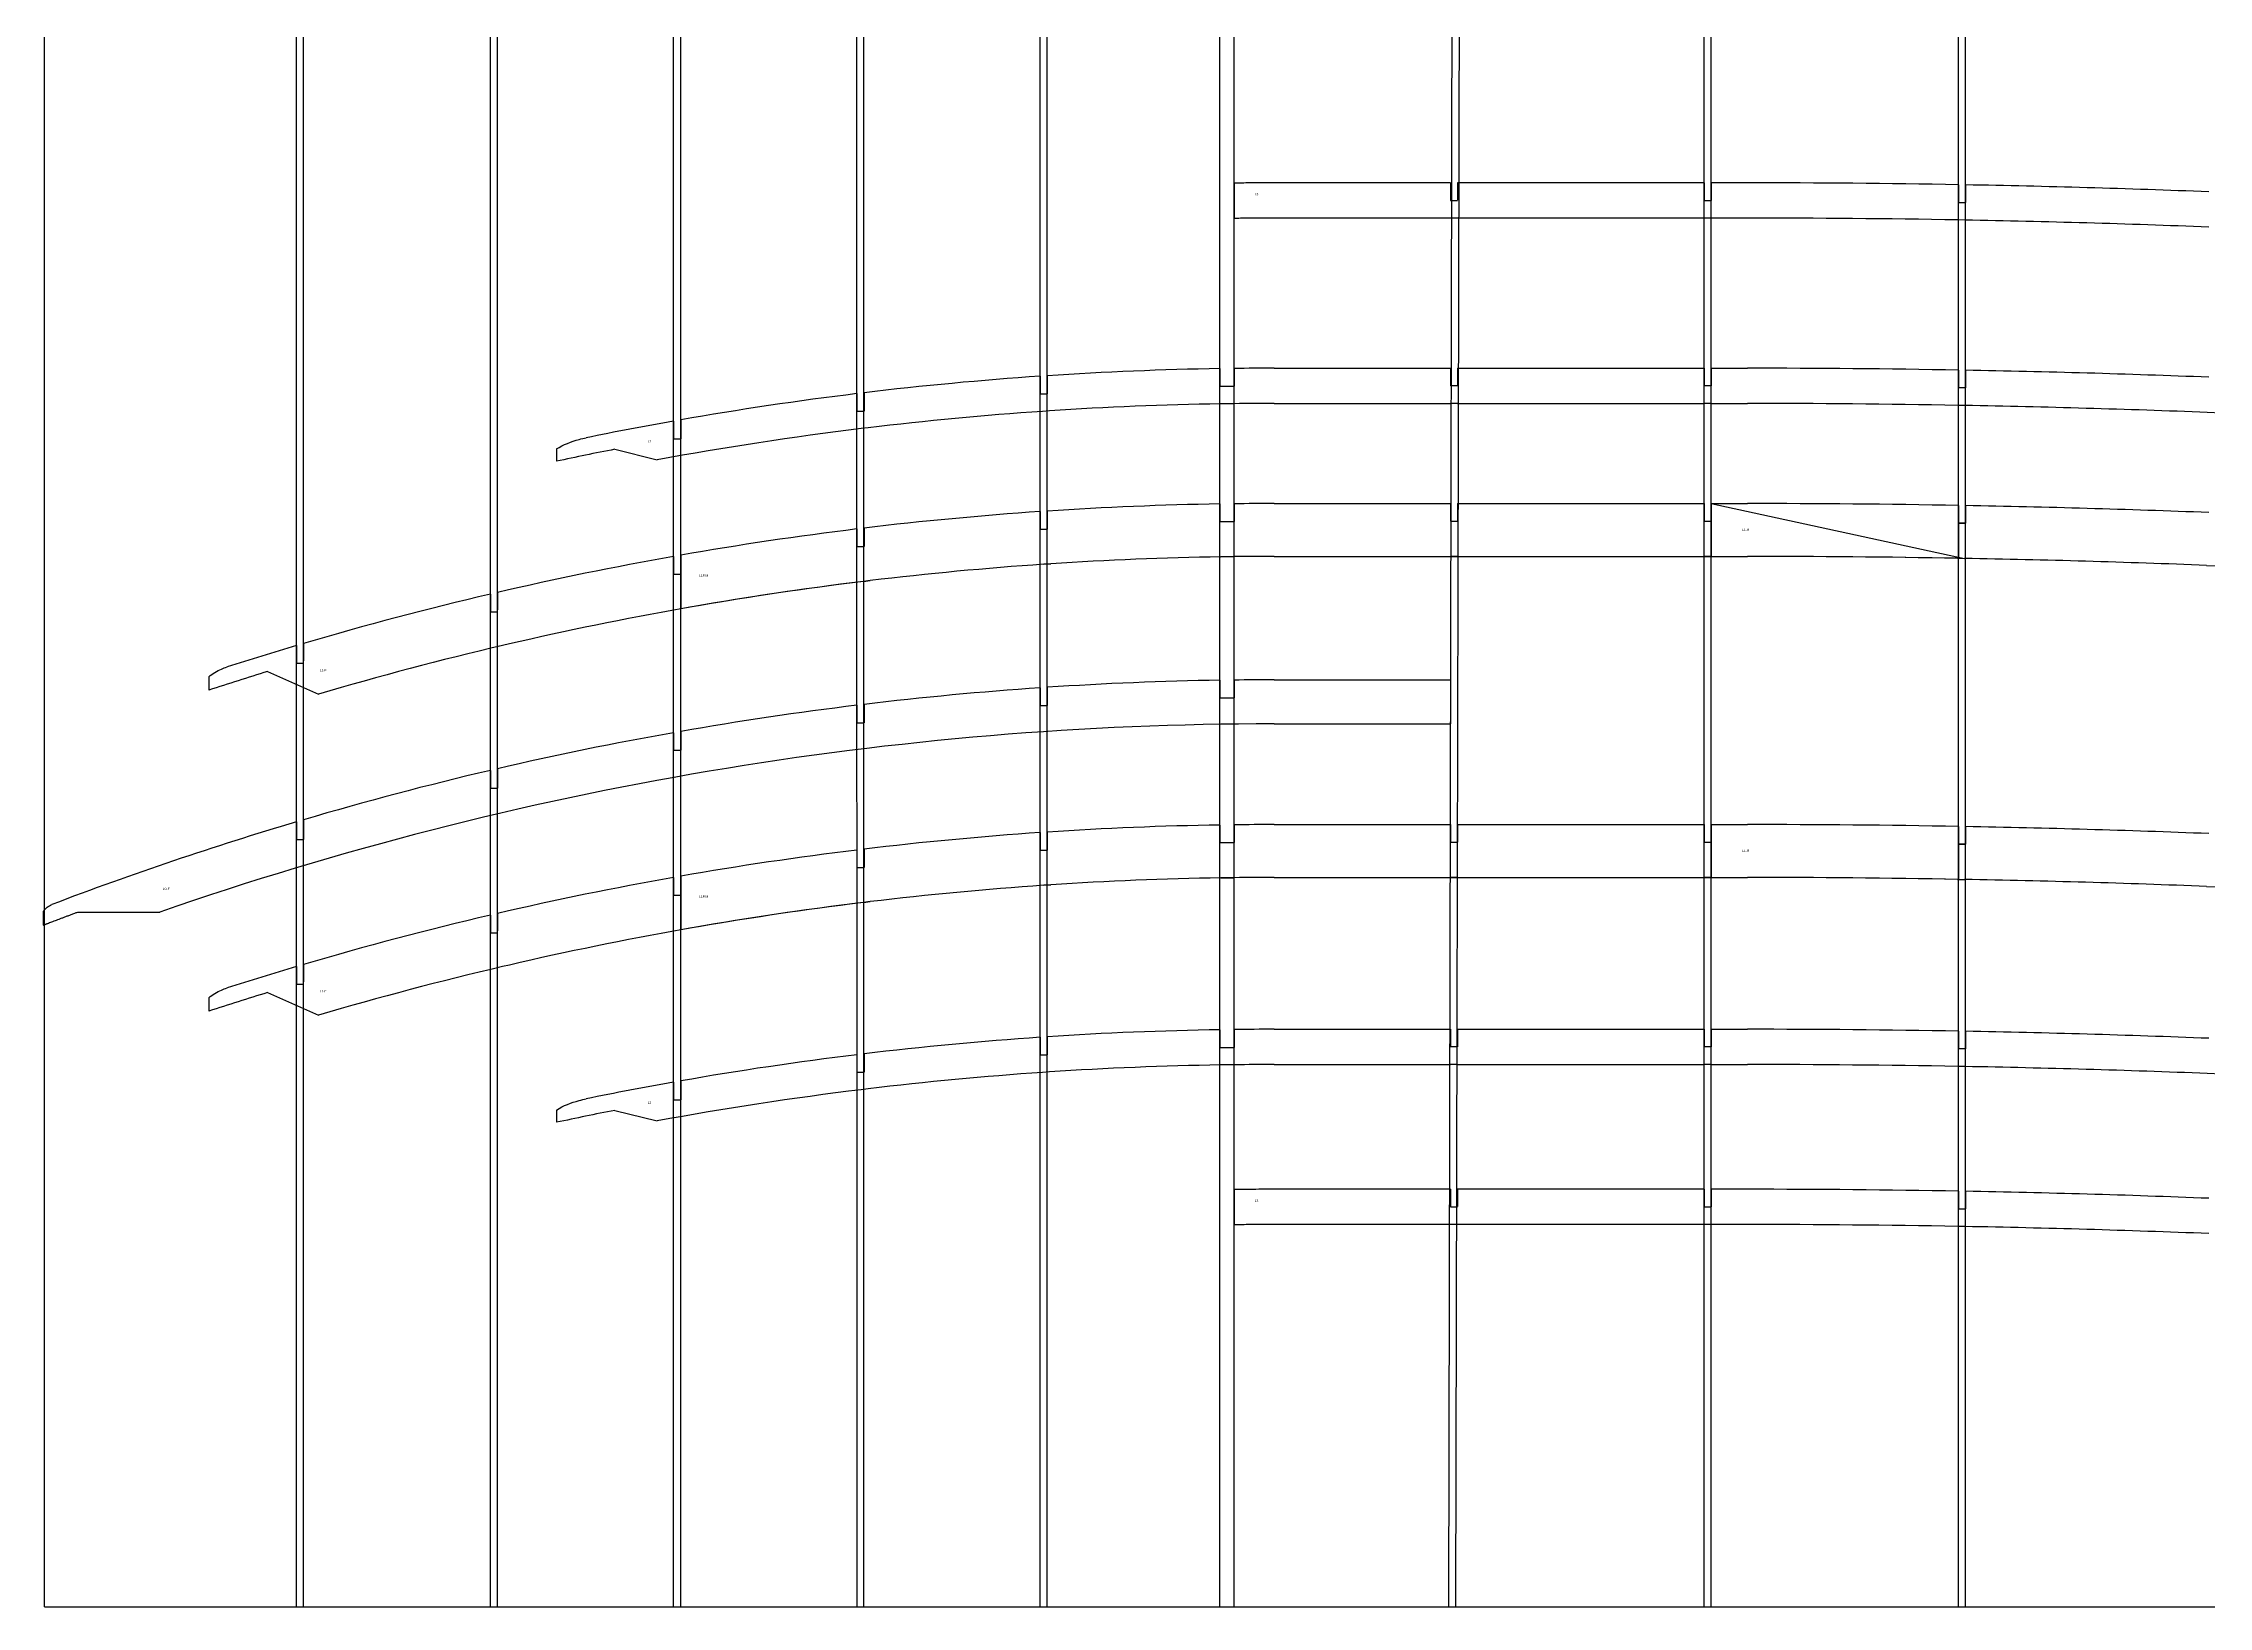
# Model space of a CAD drawing. Header units: inches. Extents: x -1514 to 1282, y -2074 to 286.
# Drawn here: x 233.8 to 356.7, y -144.9 to -56.2 of the extents above; entities that cross this region are included whole.
import ezdxf

# ---------------------------------------------------------------- set-up
doc = ezdxf.new("R2010")
doc.units = ezdxf.units.IN
doc.header["$LTSCALE"] = 0.1
doc.header["$MEASUREMENT"] = 0

msp = doc.modelspace()

# ---------------------------------------------------------------- linework, layer by layer
for p, q in [((290.35966, -144.93508), (290.35966, 14.7903)), ((290.75966, -144.93508), (290.75966, 14.7903)), ((300.55217, -144.93508), (300.55217, 15.20214)), ((301.35217, -144.93508), (301.35217, 15.20214)), ((313.5385, -144.93508), (313.88631, 15.21573)), ((313.93846, -144.93508), (314.28627, 15.21486)), ((328.03272, -144.93508), (328.03272, 15.21541)), ((328.43272, -144.93508), (328.43272, 15.21541)), ((342.45966, -144.93508), (342.45966, 15.10104)), ((342.85966, -144.93508), (342.85966, 15.10104)), ((279.96276, -144.93508), (279.95101, 13.82188)), ((280.35141, -144.93508), (280.33966, 13.82191)), ((269.55966, -144.93508), (269.55966, 12.28618)), ((269.95966, -144.93508), (269.95966, 12.28618)), ((259.15966, -144.93508), (259.15966, 10.16935)), ((259.55966, -144.93508), (259.55966, 10.16935)), ((233.85513, -144.93508), (233.85513, 7.85454)), ((248.15966, -144.93508), (248.15966, 7.27605)), ((248.55966, -144.93508), (248.55966, 7.27605)), ((313.63272, -64.1332), (313.63272, -65.1332)), ((342.45966, -64.2403), (342.45966, -65.2403)), ((313.63272, -65.1332), (314.03272, -65.1332)), ((314.03272, -66.1332), (313.63272, -66.1332)), ((328.03272, -65.13321), (328.43272, -65.1332)), ((328.43272, -66.1332), (328.03272, -66.1332)), ((342.82271, -66.24723), (342.42391, -66.23998)), ((342.45966, -65.2403), (342.85966, -65.2403)), ((300.55217, -74.6773), (300.55217, -75.6773)), ((314.03272, -74.65305), (314.03272, -75.65305)), ((328.43272, -74.65305), (328.43272, -75.65305)), ((342.85966, -74.76741), (342.85966, -75.76741)), ((279.95966, -76.09505), (279.95966, -77.09505)), ((290.35966, -75.10503), (290.35966, -76.10503)), ((290.35966, -76.10503), (290.75966, -76.10503)), ((300.55217, -75.6773), (301.35217, -75.6773)), ((314.03272, -75.65305), (313.63272, -75.65305)), ((328.43272, -75.65305), (328.03272, -75.65305)), ((342.85966, -75.76741), (342.45966, -75.76741)), ((279.95966, -77.09505), (280.36079, -77.09505)), ((290.89167, -77.0738), (290.49577, -77.10039)), ((290.89167, -77.0738), (290.89167, -77.0738)), ((301.37551, -76.66618), (300.58372, -76.67705)), ((314.03272, -76.65305), (313.63272, -76.65305)), ((328.43272, -76.65305), (328.03272, -76.65305)), ((342.82271, -76.76707), (342.42391, -76.75982)), ((357.3717, -77.19435), (356.57408, -77.16271)), ((269.55966, -77.65284), (269.55966, -78.65284)), ((280.59836, -78.03225), (280.20247, -78.08025)), ((266.2286, -79.25359), (268.62689, -79.85412)), ((269.55966, -78.65284), (269.95966, -78.65284)), ((290.35966, -82.78535), (290.35966, -83.78535)), ((300.55217, -82.35761), (300.55217, -83.35761)), ((300.55217, -83.35761), (301.35217, -83.35761)), ((313.63272, -82.33336), (313.63272, -83.33336)), ((313.63272, -83.33336), (314.03272, -83.33336)), ((328.03272, -82.33336), (328.03272, -83.33336)), ((328.03272, -83.33336), (328.43272, -83.33336)), ((328.43272, -82.33336), (342.80424, -85.44722)), ((279.95966, -83.77536), (279.95966, -84.77536)), ((290.35966, -83.78535), (290.75966, -83.78535)), ((269.55966, -85.33315), (269.55966, -86.33315)), ((279.95966, -84.77536), (280.35966, -84.77536)), ((290.95767, -85.75193), (290.56383, -85.77839)), ((301.38718, -85.34643), (300.59949, -85.35724)), ((314.03272, -85.33336), (313.63272, -85.33336)), ((328.43272, -85.33336), (328.03272, -85.33336)), ((269.55966, -86.33315), (269.95966, -86.33315)), ((280.71772, -86.70541), (280.32387, -86.75317)), ((259.15966, -87.47269), (259.15966, -88.47269)), ((270.47777, -88.21751), (270.08392, -88.28699)), ((259.15966, -88.47269), (259.55966, -88.47269)), ((248.15966, -90.39098), (248.15966, -91.39098)), ((260.23781, -90.30177), (259.84397, -90.3936)), ((246.52057, -91.86438), (249.4071, -93.15054)), ((248.15966, -91.39098), (248.55966, -91.39098)), ((290.35966, -92.78831), (290.35966, -93.78831)), ((300.55217, -92.36057), (300.55217, -93.36057)), ((300.55217, -93.36057), (301.35217, -93.36057)), ((313.63272, -92.33632), (313.63272, -94.83632)), ((279.95966, -93.77833), (279.95966, -94.77833)), ((290.35966, -93.78831), (290.75966, -93.78831)), ((269.55966, -95.33611), (269.55966, -96.33611)), ((279.95966, -94.77833), (280.35966, -94.77833)), ((269.55966, -96.33611), (269.95966, -96.33611)), ((259.15966, -97.47565), (259.15966, -98.47565)), ((259.15966, -98.47565), (259.55966, -98.47565)), ((248.15966, -100.39394), (248.15966, -101.39394)), ((300.55217, -100.57557), (300.55217, -101.57557)), ((313.63272, -100.55133), (313.63272, -101.55133)), ((328.03272, -100.55133), (328.03272, -101.55133)), ((248.15966, -101.39394), (248.55966, -101.39394)), ((290.35966, -101.00331), (290.35966, -102.00331)), ((300.55217, -101.57557), (301.35217, -101.57557)), ((313.63272, -101.55133), (314.03272, -101.55133)), ((328.03272, -101.55133), (328.43272, -101.55133)), ((279.95966, -101.99333), (279.95966, -102.99333)), ((279.95966, -102.99333), (280.35966, -102.99333)), ((290.35966, -102.00331), (290.75966, -102.00331)), ((269.55966, -103.55112), (269.55966, -104.55112)), ((290.95767, -103.9699), (290.56383, -103.99636)), ((301.38718, -103.56439), (300.59949, -103.5752)), ((314.03272, -103.55133), (313.63272, -103.55133)), ((328.43272, -103.55133), (328.03272, -103.55133)), ((235.75096, -105.5153), (240.41193, -105.5153)), ((269.55966, -104.55112), (269.95966, -104.55112)), ((280.71772, -104.92338), (280.32387, -104.97114)), ((259.15966, -105.69066), (259.15966, -106.69066)), ((259.15966, -106.69066), (259.55966, -106.69066)), ((270.47777, -106.43547), (270.08392, -106.50495)), ((248.15966, -108.60894), (248.15966, -109.60894)), ((260.23781, -108.51973), (259.84397, -108.61157)), ((246.52057, -110.08235), (249.4071, -111.3685)), ((248.15966, -109.60894), (248.55966, -109.60894)), ((290.35966, -112.6202), (290.35966, -113.6202)), ((300.55217, -112.19246), (300.55217, -113.19246)), ((314.03272, -112.16821), (314.03272, -113.16821)), ((328.43272, -112.16821), (328.43272, -113.16821)), ((342.85966, -112.28258), (342.85966, -113.28258)), ((279.95966, -113.61021), (279.95966, -114.61021)), ((290.35966, -113.6202), (290.75966, -113.6202)), ((300.55217, -113.19246), (301.35217, -113.19246)), ((301.37551, -114.18135), (300.58372, -114.19221)), ((314.03272, -113.16821), (313.63272, -113.16821)), ((314.03272, -114.16821), (313.63272, -114.16821)), ((328.43272, -113.16821), (328.03272, -113.16821)), ((328.43272, -114.16821), (328.03272, -114.16821)), ((342.85966, -113.28258), (342.45966, -113.28258)), ((269.55966, -115.168), (269.55966, -116.168)), ((279.95966, -114.61021), (280.36079, -114.61021)), ((290.89167, -114.58896), (290.49577, -114.61556)), ((290.89167, -114.58896), (290.89167, -114.58896)), ((342.82271, -114.28224), (342.42391, -114.27499)), ((357.3717, -114.70951), (356.57408, -114.67787)), ((269.55966, -116.168), (269.95966, -116.168)), ((280.59836, -115.54741), (280.20247, -115.59542)), ((266.2286, -116.76875), (268.62689, -117.36928)), ((313.63272, -121.24737), (313.63272, -122.24737)), ((342.45966, -121.35446), (342.45966, -122.35446)), ((313.63272, -122.24737), (314.03272, -122.24737)), ((328.03272, -122.24737), (328.43272, -122.24737)), ((342.45966, -122.35446), (342.85966, -122.35446)), ((314.03272, -123.24737), (313.63272, -123.24737)), ((328.43272, -123.24737), (328.03272, -123.24737)), ((342.82271, -123.36139), (342.42391, -123.35414)), ((233.85513, -144.93508), (430.05717, -144.93508))]:
    msp.add_line(p, q)
at = {"linetype": 'Continuous', "lineweight": 25}
for p, q in [((301.35217, -64.15434), (301.35217, -66.15529)), ((313.63272, -64.1332), (303.62678, -64.1332)), ((328.03272, -64.1332), (314.03272, -64.1332)), ((314.03272, -64.1332), (314.03272, -65.11323)), ((328.03272, -64.1332), (328.03272, -65.13321)), ((330.47717, -64.1332), (328.43272, -64.1332)), ((328.43272, -64.1332), (328.43272, -65.1332)), ((342.85966, -64.24757), (342.85966, -65.2403)), ((313.63272, -66.1332), (303.62678, -66.1332)), ((328.03272, -66.1332), (314.03272, -66.1332)), ((330.47717, -66.1332), (328.43272, -66.1332)), ((301.35217, -74.66632), (301.35217, -75.6773)), ((303.62678, -74.65305), (313.63272, -74.65305)), ((313.63272, -74.65305), (313.63272, -75.65305)), ((314.03272, -74.65305), (328.03272, -74.65305)), ((328.03272, -74.65305), (328.03272, -75.65305)), ((328.43272, -74.65305), (330.47717, -74.65305)), ((342.45966, -74.76014), (342.45966, -75.76741)), ((280.35966, -76.04654), (280.35966, -77.09505)), ((290.75966, -75.07816), (290.75966, -76.10503)), ((303.62678, -76.65305), (313.63272, -76.65305)), ((314.03272, -76.65305), (328.03272, -76.65305)), ((328.43272, -76.65305), (330.47717, -76.65305)), ((269.95966, -77.58227), (269.95966, -78.65284)), ((262.90883, -79.2357), (262.90883, -79.93245)), ((290.75966, -82.75847), (290.75966, -83.73843)), ((301.35217, -82.34663), (301.35217, -83.32663)), ((303.62678, -82.33336), (313.63272, -82.33336)), ((314.03272, -82.33336), (314.03272, -83.31339)), ((314.03272, -82.33336), (328.03272, -82.33336)), ((328.43272, -82.33336), (330.47717, -82.33336)), ((328.43272, -82.33336), (328.43272, -83.31336)), ((342.45966, -82.44046), (342.45966, -85.44094)), ((280.35966, -83.72686), (280.35966, -84.70672)), ((269.95966, -85.26259), (269.95966, -86.24228)), ((303.62678, -85.33336), (313.63272, -85.33336)), ((314.03272, -85.33336), (328.03272, -85.33336)), ((328.43272, -85.33336), (330.47717, -85.33336)), ((259.55966, -87.37942), (259.55966, -88.35889)), ((248.55966, -90.27272), (248.55966, -91.25187)), ((243.18341, -92.16504), (243.18341, -92.91956)), ((290.75966, -92.76144), (290.75966, -93.78831)), ((301.35217, -92.34959), (301.35217, -93.36057)), ((303.62678, -92.33632), (313.63272, -92.33632)), ((280.35966, -93.72982), (280.35966, -94.77833)), ((269.95966, -95.26555), (269.95966, -96.33611)), ((303.62678, -94.83632), (313.63272, -94.83632)), ((259.55966, -97.38239), (259.55966, -98.47565)), ((248.55966, -100.27568), (248.55966, -101.39394)), ((301.35217, -100.5646), (301.35217, -101.5446)), ((303.62678, -100.55133), (313.63272, -100.55133)), ((314.03272, -100.55133), (314.03272, -101.53135)), ((314.03272, -100.55133), (328.03272, -100.55133)), ((328.43272, -100.55133), (330.47717, -100.55133)), ((328.43272, -100.55133), (328.43272, -101.53133)), ((342.45966, -100.65842), (342.45966, -103.6589)), ((280.35966, -101.94482), (280.35966, -102.92468)), ((290.75966, -100.97644), (290.75966, -101.95639)), ((269.95966, -103.48055), (269.95966, -104.46025)), ((303.62678, -103.55133), (313.63272, -103.55133)), ((314.03272, -103.55133), (328.03272, -103.55133)), ((328.43272, -103.55133), (330.47717, -103.55133)), ((233.79606, -105.48685), (233.79606, -106.25101)), ((259.55966, -105.59739), (259.55966, -106.57686)), ((233.79606, -106.25101), (233.85513, -106.23226)), ((248.55966, -108.49069), (248.55966, -109.46984)), ((243.18341, -110.38301), (243.18341, -111.13753)), ((290.75966, -112.59332), (290.75966, -113.6202)), ((301.35217, -112.18148), (301.35217, -113.19246)), ((303.62678, -112.16821), (313.63272, -112.16821)), ((313.63272, -112.16821), (313.63272, -113.16821)), ((314.03272, -112.16821), (328.03272, -112.16821)), ((328.03272, -112.16821), (328.03272, -113.16821)), ((328.43272, -112.16821), (330.47717, -112.16821)), ((342.45966, -112.27531), (342.45966, -113.28258)), ((280.35966, -113.56171), (280.35966, -114.61021)), ((303.62678, -114.16821), (313.63272, -114.16821)), ((314.03272, -114.16821), (328.03272, -114.16821)), ((328.43272, -114.16821), (330.47717, -114.16821)), ((269.95966, -115.09744), (269.95966, -116.168)), ((262.90883, -116.75086), (262.90883, -117.44761)), ((301.35217, -121.2685), (301.35217, -123.26945)), ((313.63272, -121.24737), (303.62678, -121.24737)), ((328.03272, -121.24737), (314.03272, -121.24737)), ((314.03272, -121.24737), (314.03272, -122.22739)), ((328.03272, -121.24737), (328.03272, -122.24737)), ((330.47717, -121.24737), (328.43272, -121.24737)), ((328.43272, -121.24737), (328.43272, -122.24737)), ((342.85966, -121.36173), (342.85966, -122.35446)), ((313.63272, -123.24737), (303.62678, -123.24737)), ((328.03272, -123.24737), (314.03272, -123.24737)), ((330.47717, -123.24737), (328.43272, -123.24737))]:
    msp.add_line(p, q, dxfattribs=at)
at = {"color": 4}
for p, q in [((290.35966, -82.78535), (290.35966, -83.78535)), ((300.55217, -82.35761), (300.55217, -83.35761)), ((300.55217, -83.35761), (301.35217, -83.35761)), ((313.63272, -82.33336), (313.63272, -83.33336)), ((313.63272, -83.33336), (314.03272, -83.33336)), ((328.03272, -82.33336), (328.03272, -83.33336)), ((328.03272, -83.33336), (328.43272, -83.33336)), ((342.45966, -83.44773), (342.85966, -83.44773)), ((342.85966, -82.44773), (342.85966, -83.44773)), ((279.95966, -83.77536), (279.95966, -84.77536)), ((290.35966, -83.78535), (290.75966, -83.78535)), ((279.95966, -84.77536), (280.35966, -84.77536)), ((290.56383, -85.77839), (290.95767, -85.75193)), ((300.59949, -85.35724), (301.38718, -85.34643)), ((313.63272, -85.33336), (314.03272, -85.33336)), ((328.03272, -85.33336), (328.03272, -85.33336)), ((328.03272, -85.33336), (328.43272, -85.33336)), ((342.40603, -85.43998), (342.80424, -85.44722)), ((356.53504, -85.84226), (357.33146, -85.87385)), ((280.32387, -86.75317), (280.71772, -86.70541)), ((300.55217, -100.57557), (300.55217, -101.57557)), ((313.63272, -100.55133), (313.63272, -101.55133)), ((328.03272, -100.55133), (328.03272, -101.55133)), ((342.85966, -100.66569), (342.85966, -101.66569)), ((290.35966, -101.00331), (290.35966, -102.00331)), ((300.55217, -101.57557), (301.35217, -101.57557)), ((313.63272, -101.55133), (314.03272, -101.55133)), ((328.03272, -101.55133), (328.43272, -101.55133)), ((342.45966, -101.66569), (342.85966, -101.66569)), ((279.95966, -101.99333), (279.95966, -102.99333)), ((279.95966, -102.99333), (280.35966, -102.99333)), ((290.35966, -102.00331), (290.75966, -102.00331)), ((290.56383, -103.99636), (290.95767, -103.9699)), ((300.59949, -103.5752), (301.38718, -103.56439)), ((313.63272, -103.55133), (314.03272, -103.55133)), ((328.03272, -103.55133), (328.03272, -103.55133)), ((328.03272, -103.55133), (328.43272, -103.55133)), ((342.40603, -103.65794), (342.80424, -103.66518)), ((356.53504, -104.06022), (357.33146, -104.09182)), ((280.32387, -104.97114), (280.71772, -104.92338))]:
    msp.add_line(p, q, dxfattribs=at)
at = {"color": 4, "linetype": 'Continuous', "lineweight": 25}
for p, q in [((290.75966, -82.75847), (290.75966, -83.78535)), ((301.35217, -82.34663), (301.35217, -83.35761)), ((303.62678, -82.33336), (313.63272, -82.33336)), ((314.03272, -82.33336), (314.03272, -83.33336)), ((314.03272, -82.33336), (328.03272, -82.33336)), ((328.43272, -82.33336), (330.47717, -82.33336)), ((328.43272, -82.33336), (328.43272, -83.31336)), ((342.45966, -82.44046), (342.45966, -83.44773)), ((280.35966, -83.72686), (280.35966, -84.77536)), ((269.95966, -85.26259), (269.95966, -88.30909)), ((303.62678, -85.33336), (313.63272, -85.33336)), ((314.03272, -85.33336), (328.03272, -85.33336)), ((328.43272, -85.33336), (330.47717, -85.33336)), ((301.35217, -100.5646), (301.35217, -101.57557)), ((303.62678, -100.55133), (313.63272, -100.55133)), ((314.03272, -100.55133), (314.03272, -101.55133)), ((314.03272, -100.55133), (328.03272, -100.55133)), ((328.43272, -100.55133), (330.47717, -100.55133)), ((328.43272, -100.55133), (328.43272, -101.53133)), ((342.45966, -100.65842), (342.45966, -101.66569)), ((280.35966, -101.94482), (280.35966, -102.99333)), ((290.75966, -100.97644), (290.75966, -102.00331)), ((269.95966, -103.48055), (269.95966, -106.52705)), ((303.62678, -103.55133), (313.63272, -103.55133)), ((314.03272, -103.55133), (328.03272, -103.55133)), ((328.43272, -103.55133), (330.47717, -103.55133))]:
    msp.add_line(p, q, dxfattribs=at)
at = {"color": 1, "linetype": 'Continuous', "lineweight": 25}
for p, q in [((328.43272, -82.33336), (330.47717, -82.33336)), ((328.43272, -82.33336), (328.43272, -85.33336)), ((342.45966, -82.44046), (342.45966, -83.44773)), ((328.43272, -85.33336), (330.47717, -85.33336)), ((328.43272, -100.55133), (330.47717, -100.55133)), ((328.43272, -100.55133), (328.43272, -103.55133)), ((342.45966, -100.65842), (342.45966, -101.66569)), ((328.43272, -103.55133), (330.47717, -103.55133))]:
    msp.add_line(p, q, dxfattribs=at)
at = {"color": 1}
for p, q in [((342.85966, -83.44773), (342.45966, -83.44773)), ((342.85966, -82.44773), (342.85966, -83.44773)), ((342.40603, -85.43998), (342.80424, -85.44722)), ((356.53504, -85.84226), (357.33146, -85.87385)), ((342.85966, -100.66569), (342.85966, -101.66569)), ((342.85966, -101.66569), (342.45966, -101.66569)), ((342.40603, -103.65794), (342.80424, -103.66518)), ((356.53504, -104.06022), (357.33146, -104.09182))]:
    msp.add_line(p, q, dxfattribs=at)
at = {"linetype": 'Continuous', "lineweight": 25}
for centre, radius, start, end in [((303.62678, -259.07474), 194.94154, 90, 90.4089985), ((330.47717, -734.52987), 670.39667, 88.97585669, 90), ((330.47717, -734.52987), 670.39667, 87.76237204, 88.94166485), ((303.62678, -259.07474), 192.94154, 90, 90.4089985), ((330.47717, -734.52987), 668.39667, 88.97585669, 90), ((330.47717, -734.52987), 668.39667, 87.7556731, 88.94166485), ((303.62678, -269.59459), 194.94154, 90.9037031, 93.7845614), ((303.62678, -269.59459), 194.94154, 90, 90.6685507), ((330.47717, -745.04971), 670.39667, 88.97585669, 90), ((330.47717, -745.04971), 670.39667, 87.76237204, 88.94166485), ((303.62678, -269.59459), 194.94154, 96.9732689, 99.9450548), ((303.62678, -269.59459), 194.94154, 93.9023915, 96.8548426), ((303.62678, -269.59459), 192.94154, 93.9023915, 96.8548426), ((303.62678, -269.59459), 192.94154, 90.9037031, 93.7845614), ((303.62678, -269.59459), 192.94154, 90, 90.6685507), ((330.47717, -745.04971), 668.39667, 88.97585669, 90), ((330.47717, -745.04971), 668.39667, 87.76237204, 88.94166485), ((303.62678, -269.59459), 194.94154, 100.0644352, 101.5501694), ((303.62678, -269.59459), 192.94154, 96.9732689, 100.4514057), ((303.62678, -270.59459), 194.96154, 101.0592141, 102.0550361), ((303.62678, -277.2749), 194.94154, 93.9023915, 96.8548426), ((303.62678, -277.2749), 194.94154, 90.9037031, 93.7845614), ((303.62678, -277.2749), 194.94154, 90, 90.6685507), ((330.47717, -752.73003), 670.39667, 88.97585669, 90), ((303.62678, -277.2749), 194.94154, 96.9732689, 99.9450548), ((303.62678, -277.2749), 194.94154, 100.0644352, 103.0648072), ((303.62678, -277.2749), 191.94154, 93.9023915, 96.8548426), ((303.62678, -277.2749), 191.94154, 90.9037031, 93.7845614), ((303.62678, -277.2749), 191.94154, 90, 90.6685507), ((330.47717, -752.73003), 667.39667, 88.97125259, 90), ((303.62678, -277.2749), 191.94154, 96.9732689, 99.9450548), ((303.62678, -277.2749), 194.94154, 103.1855259, 106.4082863), ((303.62678, -277.2749), 191.94154, 100.0644352, 103.0648072), ((303.62678, -277.2749), 194.94154, 106.5308814, 107.7418419), ((303.62678, -277.2749), 191.94154, 103.1855259, 106.4082863), ((303.62678, -278.2749), 194.96154, 107.0322624, 108.0608648), ((303.62678, -287.27786), 194.94154, 93.9023915, 96.8548426), ((303.62678, -287.27786), 194.94154, 90.9037031, 93.7845614), ((303.62678, -287.27786), 194.94154, 90, 90.6685507), ((303.62678, -287.27786), 194.94154, 96.9732689, 99.9450548), ((303.62678, -287.27786), 192.44154, 90, 109.177065), ((303.62678, -287.27786), 194.94154, 100.0644352, 103.0648072), ((303.62678, -287.27786), 194.94154, 103.1855259, 106.4082863), ((303.62678, -287.27786), 194.94154, 106.5308814, 110.8381824), ((303.62678, -295.49287), 194.94154, 90.9037031, 93.7845614), ((303.62678, -295.49287), 194.94154, 90, 90.6685507), ((330.47717, -770.94799), 670.39667, 88.97585669, 90), ((303.62678, -295.49287), 194.94154, 93.9023915, 96.8548426), ((303.62678, -295.49287), 194.94154, 96.9732689, 99.9450548), ((303.62678, -295.49287), 194.94154, 100.0644352, 103.0648072), ((303.62678, -295.49287), 191.94154, 93.9023915, 96.8548426), ((303.62678, -295.49287), 191.94154, 90.9037031, 93.7845614), ((303.62678, -295.49287), 191.94154, 90, 90.6685507), ((330.47717, -770.94799), 667.39667, 88.97125259, 90), ((303.62678, -295.49287), 191.94154, 96.9732689, 99.9450548), ((303.62678, -295.49287), 194.94154, 103.1855259, 106.4082863), ((303.62678, -295.49287), 191.94154, 100.0644352, 103.0648072), ((303.62678, -295.49287), 194.94154, 106.5308814, 107.7418419), ((303.62678, -295.49287), 191.94154, 103.1855259, 106.4082863), ((303.62678, -296.49287), 194.96154, 107.0322624, 108.0608648), ((303.62678, -307.10975), 194.94154, 93.9023915, 96.8548426), ((303.62678, -307.10975), 194.94154, 90.9037031, 93.7845614), ((303.62678, -307.10975), 194.94154, 90, 90.6685507), ((330.47717, -782.56488), 670.39667, 88.97585669, 90), ((330.47717, -782.56488), 670.39667, 87.76237204, 88.94166485), ((303.62678, -307.10975), 194.94154, 96.9732689, 99.9450548), ((303.62678, -307.10975), 192.94154, 90.9037031, 93.7845614), ((303.62678, -307.10975), 192.94154, 90, 90.6685507), ((330.47717, -782.56488), 668.39667, 88.97585669, 90), ((303.62678, -307.10975), 194.94154, 100.0644352, 101.5501694), ((303.62678, -307.10975), 192.94154, 93.9023915, 96.8548426), ((330.47717, -782.56488), 668.39667, 87.76237204, 88.94166485), ((303.62678, -307.10975), 192.94154, 96.9732689, 100.4514057), ((303.62678, -308.10975), 194.96154, 101.0592141, 102.0550361), ((303.62678, -316.18891), 194.94154, 90, 90.4089985), ((330.47717, -791.64404), 670.39667, 88.97585669, 90), ((330.47717, -791.64404), 670.39667, 87.76237204, 88.94166485), ((303.62678, -316.18891), 192.94154, 90, 90.4089985), ((330.47717, -791.64404), 668.39667, 88.97585669, 90), ((330.47717, -791.64404), 668.39667, 87.7556731, 88.94166485)]:
    msp.add_arc(centre, radius, start, end, dxfattribs=at)
at = {"color": 4, "linetype": 'Continuous', "lineweight": 25}
for centre, radius, start, end in [((303.62678, -277.2749), 194.94154, 93.9023915, 96.8548426), ((303.62678, -277.2749), 194.94154, 90.9037031, 93.7845614), ((303.62678, -277.2749), 194.94154, 90, 90.6685507), ((330.47717, -752.73003), 670.39667, 88.97585669, 90), ((330.47717, -752.73003), 670.39667, 87.76237204, 88.94166485), ((303.62678, -277.2749), 194.94154, 96.9732689, 99.9450548), ((303.62678, -277.2749), 191.94154, 93.9023915, 96.8548426), ((303.62678, -277.2749), 191.94154, 90.9037031, 93.7845614), ((303.62678, -277.2749), 191.94154, 90, 90.6685507), ((330.47717, -752.73003), 667.39667, 88.97585669, 90), ((330.47717, -752.73003), 667.39667, 87.76237204, 88.94166485), ((303.62678, -277.2749), 191.94154, 96.9732689, 100.1021116), ((303.62678, -295.49287), 194.94154, 90.9037031, 93.7845614), ((303.62678, -295.49287), 194.94154, 90, 90.6685507), ((330.47717, -770.94799), 670.39667, 88.97585669, 90), ((330.47717, -770.94799), 670.39667, 87.76237204, 88.94166485), ((303.62678, -295.49287), 194.94154, 93.9023915, 96.8548426), ((303.62678, -295.49287), 194.94154, 96.9732689, 99.9450548), ((303.62678, -295.49287), 191.94154, 93.9023915, 96.8548426), ((303.62678, -295.49287), 191.94154, 90.9037031, 93.7845614), ((303.62678, -295.49287), 191.94154, 90, 90.6685507), ((330.47717, -770.94799), 667.39667, 88.97585669, 90), ((330.47717, -770.94799), 667.39667, 87.76237204, 88.94166485), ((303.62678, -295.49287), 191.94154, 96.9732689, 100.1021116)]:
    msp.add_arc(centre, radius, start, end, dxfattribs=at)
at = {"color": 1, "linetype": 'Continuous', "lineweight": 25}
for centre, radius, start, end in [((330.47717, -752.73003), 670.39667, 88.97585669, 90), ((330.47717, -752.73003), 670.39667, 87.76237204, 88.94166485), ((330.47717, -752.73003), 667.39667, 88.97585669, 90), ((330.47717, -752.73003), 667.39667, 87.76237204, 88.94166485), ((330.47717, -770.94799), 670.39667, 88.97585669, 90), ((330.47717, -770.94799), 670.39667, 87.76237204, 88.94166485), ((330.47717, -770.94799), 667.39667, 88.97585669, 90), ((330.47717, -770.94799), 667.39667, 87.76237204, 88.94166485)]:
    msp.add_arc(centre, radius, start, end, dxfattribs=at)
at = {"linetype": 'Continuous', "lineweight": 25}
for points in [[(302.23523, -64.13817), (301.94083, -64.14027), (301.64644, -64.14552), (301.35217, -64.15434)], [(302.23523, -121.25234), (301.94083, -121.25444), (301.64644, -121.25969), (301.35217, -121.2685)]]:
    msp.add_open_spline(points, degree=3, dxfattribs=at)
at = {"linetype": 'Continuous'}
for points in [[(302.2495, -66.13812), (301.96936, -66.14012), (301.69017, -66.14511), (301.41207, -66.15344), (301.3921, -66.15404), (301.37213, -66.15465), (301.35217, -66.15529)], [(302.2495, -123.25228), (301.96936, -123.25428), (301.69017, -123.25927), (301.41207, -123.2676), (301.3921, -123.2682), (301.37213, -123.26882), (301.35217, -123.26945)]]:
    msp.add_open_spline(points, degree=3, knots=[0, 0, 0, 0, 0.02243331158, 0.02243331158, 0.02243331158, 0.02404421177, 0.02404421177, 0.02404421177, 0.02404421177], dxfattribs=at)
at = {"linetype": 'Continuous', "lineweight": 25}
for points, knots in [([(262.90883, -79.2357), (263.30242, -78.9832), (263.75118, -78.8153), (264.20263, -78.6934), (264.3322, -78.65842), (264.46294, -78.62753), (264.59443, -78.60066)], [0, 0, 0, 0, 0.03563238932, 0.03563238932, 0.03563238932, 0.04577365672, 0.04577365672, 0.04577365672, 0.04577365672]), ([(243.18341, -92.16504), (243.39602, -91.98039), (243.6455, -91.83578), (243.90404, -91.72416), (244.0081, -91.67923), (244.11454, -91.63948), (244.2225, -91.60494)], [0, 0, 0, 0, 0.02145777491, 0.02145777491, 0.02145777491, 0.03001908468, 0.03001908468, 0.03001908468, 0.03001908468]), ([(233.79606, -105.48685), (233.85393, -105.39363), (233.9287, -105.30911), (234.01417, -105.2403), (234.09381, -105.17618), (234.18469, -105.12405), (234.28025, -105.08768)], [0, 0, 0, 0, 0.00836096903, 0.00836096903, 0.00836096903, 0.01613755532, 0.01613755532, 0.01613755532, 0.01613755532]), ([(233.85513, -106.23226), (233.85892, -106.23081), (233.86653, -106.22788), (233.87841, -106.22332), (233.89071, -106.21859), (233.90347, -106.21369), (233.91669, -106.20862), (233.93035, -106.20337), (233.95533, -106.19379), (233.99299, -106.17934), (234.06186, -106.15295), (234.15508, -106.11728), (234.27661, -106.07086), (234.40845, -106.02062), (234.54901, -105.96717), (234.69885, -105.91034), (234.85677, -105.85059), (235.02362, -105.78763), (235.19902, -105.72163), (235.38338, -105.65247), (235.56774, -105.58355), (235.69196, -105.53726), (235.75096, -105.5153)], [0, 0, 0, 0, 0.004310495, 0.008683309, 0.0131185896, 0.0176165479, 0.0221773095, 0.0268009821, 0.0314874479, 0.0470626138, 0.0628838096, 0.0939550492, 0.125614084, 0.156932942, 0.1885307323, 0.2197861434, 0.2511609085, 0.2821809968, 0.3133651058, 0.3444182898, 0.3754959352, 0.403001842, 0.403001842, 0.403001842, 0.403001842]), ([(243.18341, -110.38301), (243.39602, -110.19835), (243.6455, -110.05374), (243.90404, -109.94212), (244.0081, -109.89719), (244.11454, -109.85744), (244.2225, -109.8229)], [0, 0, 0, 0, 0.02145777491, 0.02145777491, 0.02145777491, 0.03001908468, 0.03001908468, 0.03001908468, 0.03001908468]), ([(262.90883, -116.75086), (263.30242, -116.49836), (263.75118, -116.33047), (264.20263, -116.20857), (264.3322, -116.17358), (264.46294, -116.1427), (264.59443, -116.11583)], [0, 0, 0, 0, 0.03563238932, 0.03563238932, 0.03563238932, 0.04577365672, 0.04577365672, 0.04577365672, 0.04577365672])]:
    msp.add_open_spline(points, degree=3, knots=knots, dxfattribs=at)

# ---------------------------------------------------------------- texts
for s, p in [('L3', (302.52024, -64.84795)), ('L2', (268.08071, -78.88677)), ('L1-F', (249.47487, -91.8583)), ('L0-F', (240.57253, -104.26464)), ('L1-F', (249.47487, -110.07627)), ('L2', (268.08071, -116.40193)), ('L3', (302.52024, -121.96211))]:
    msp.add_text(s, height=0.137795).set_placement(p)
at = {"color": 1}
for p in [(330.18018, -83.88959), (330.18018, -102.10755)]:
    msp.add_text('L1-R', height=0.137795, dxfattribs=at).set_placement(p)
at = {"color": 4}
for p in [(270.99975, -86.48346), (270.99975, -104.70143)]:
    msp.add_text('L1MM', height=0.137795, dxfattribs=at).set_placement(p)

doc.saveas('drawing.dxf')
